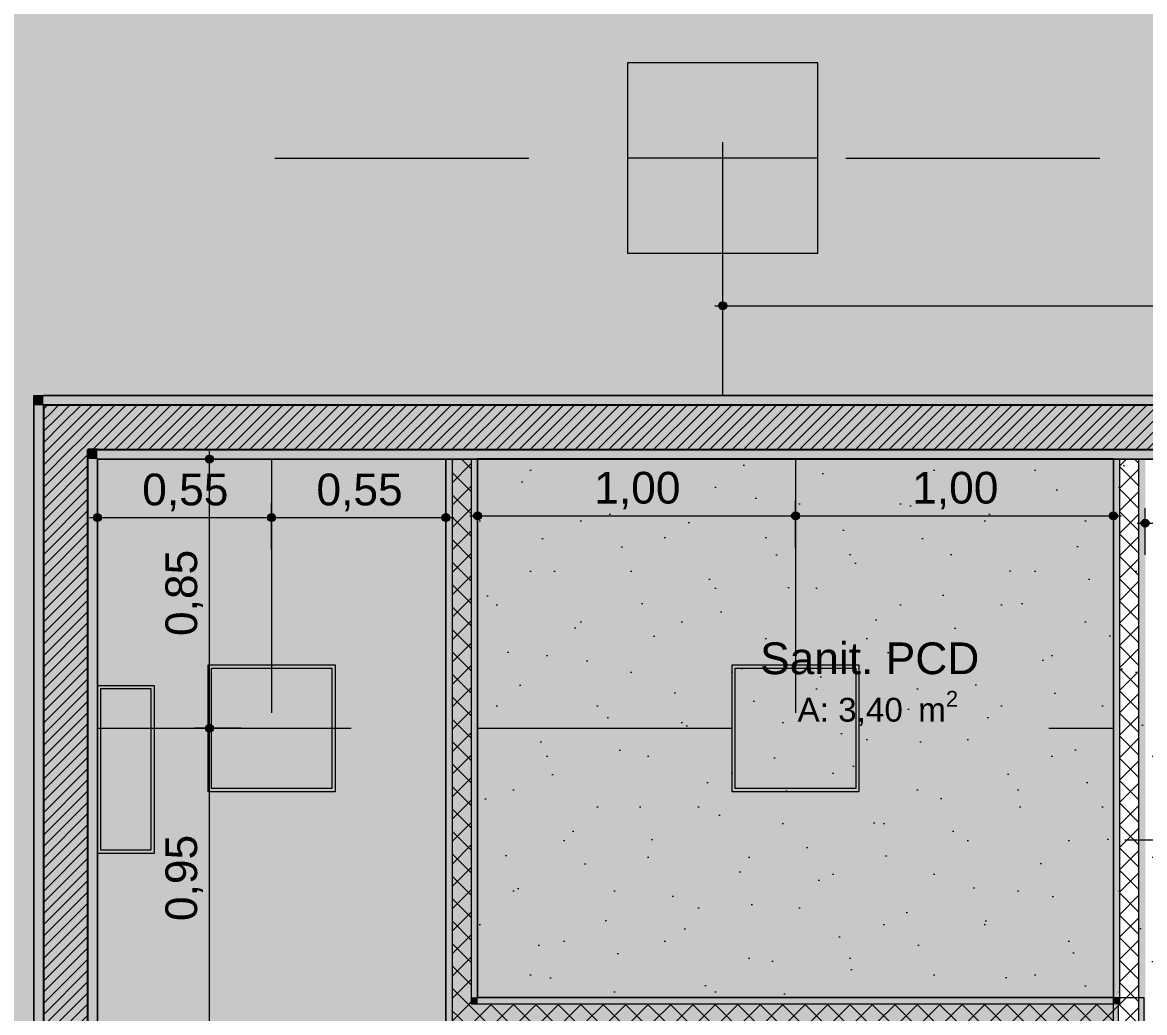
# Model space of a CAD drawing. Header units: metres. Extents: x -77 to -41.1, y -68 to -27.7.
# Drawn here: x -54.05 to -50.514, y -54.295 to -51.174 of the extents above; entities that cross this region are included whole.
import ezdxf

# ---------------------------------------------------------------- set-up
doc = ezdxf.new("R2010")
doc.units = ezdxf.units.M
doc.header["$MEASUREMENT"] = 0
doc.linetypes.add('AStair_dashed', pattern=[1.8, 0.8, -1])
for name, color, linetype in [('COTAS FORRO.EXEC', 7, 'Continuous'), ('FORRO.EXEC', 7, 'Continuous'), ('LUMINOTÉCNICA', 7, 'Continuous'), ('PAREDE CONSTRUIR', 7, 'Continuous'), ('ZONA', 7, 'Continuous')]:
    doc.layers.add(name, color=color, linetype=linetype)
for name, color, linetype, lineweight, true_color in [('COTAS FORRO.EXEC_Caneta_No__25', 7, 'Continuous', 13, 0x982312), ('LAJES.EST_Caneta_No__18', 7, 'Continuous', 0, 0xdfdfdf), ('LAJES.EST_Caneta_No__254', 7, 'Continuous', 0, 0xd1c9ad), ('LUMINOTÉCNICA_Caneta_No__174', 7, 'Continuous', 0, 0x6a8fff), ('LUMINOTÉCNICA_Caneta_No__27', 7, 'Continuous', 0, 0xbd2d17), ('LUMINOTÉCNICA_Caneta_No__46', 7, 'Continuous', 0, 0xbf8f00), ('LUMINOTÉCNICA_Caneta_No__56', 7, 'Continuous', 0, 0xffe495), ('ZONA_Caneta_No__56', 7, 'Continuous', 0, 0xffe495)]:
    doc.layers.add(name, color=color, linetype=linetype, lineweight=lineweight, true_color=true_color)
for name, color, linetype, lineweight in [('FORRO.EXEC_Caneta_No__241', 7, 'Continuous', 13), ('LAJES.EST_Caneta_No__241', 7, 'Continuous', 13), ('LAJES.EST_Caneta_No__96', 252, 'Continuous', 0), ('LUMINOTÉCNICA_Caneta_No__96', 252, 'Continuous', 0), ('PAREDE CONSTRUIR_Caneta_No__241', 7, 'Continuous', 13), ('PAREDE CONSTRUIR_Caneta_No__3', 7, 'Continuous', 25), ('PAREDE CONSTRUIR_Caneta_No__83', 84, 'Continuous', 0), ('Selos de Zona Archicad_Caneta_No__11', 7, 'Continuous', 5)]:
    doc.layers.add(name, color=color, linetype=linetype, lineweight=lineweight)
doc.styles.add('GENERATED_STYLE_1', font='arial.ttf')
doc.dimstyles.new('GENERATED_STYLE__1', dxfattribs={"dimtxt": 0.1, "dimasz": 0.0475, "dimexe": 0.18, "dimexo": 0.1, "dimgap": 0, "dimtad": 1, "dimtih": 1, "dimtoh": 1, "dimzin": 0, "dimdsep": 46, "dimtxsty": 'GENERATED_STYLE_1', "dimblk": 'ARROWHEAD_11', "dimblk1": 'ARROWHEAD_11', "dimblk2": 'ARROWHEAD_11', "dimcen": 0.09, "dimclrd": 256, "dimclre": 256, "dimclrt": 256, "dimadec": 0, "dimazin": 0, "dimtfac": 1, "dimtdec": 4, "dimtmove": 0, "dimatfit": 3, "dimfxl": 0, "dimtolj": 1, "dimtzin": 0, "dimarcsym": 0})
doc.dimstyles.new('GENERATED_STYLE__2', dxfattribs={"dimtxt": 0.1, "dimasz": 0.0475, "dimexe": 0.18, "dimexo": 0.1, "dimgap": 0, "dimtad": 1, "dimzin": 0, "dimdsep": 46, "dimtxsty": 'GENERATED_STYLE_1', "dimblk": 'ARROWHEAD_11', "dimblk1": 'ARROWHEAD_11', "dimblk2": 'ARROWHEAD_11', "dimcen": 0.09, "dimclrd": 256, "dimclre": 256, "dimclrt": 256, "dimadec": 0, "dimazin": 0, "dimtfac": 1, "dimtdec": 4, "dimtmove": 0, "dimatfit": 3, "dimfxl": 0, "dimtolj": 1, "dimtzin": 0, "dimarcsym": 0})
pattern_1 = [(45, (0, 0.5), (-0.159099, 0.159099), [0, -0.15, 0, -0.225]), (110, (0.5, 0.5), (0.21143084, 0.07695453), [0, -0.11, 0, -0.19])]
pattern_2 = [(45, (0, 0), (-0.0176776695, 0.0176776695), [])]
pattern_3 = [(45, (0, 0), (-0.03535534, 0.03535534), []), (135, (0, 0), (0.03535534, 0.03535534), [])]

# ---------------------------------------------------------------- blocks, each defined once
blk = doc.blocks.new('Sanit. PCD_9_29_3', base_point=(-51.3544, -53.2424))
at = {"layer": 'Selos de Zona Archicad_Caneta_No__11', "color": 7, "lineweight": 5, "attachment_point": 2, "style": 'GENERATED_STYLE_1'}
for s, insert, char_height in [('\\A1;{\\pqc;\\pt0,0.55;\\fArial|b0|i0|c0|p0;\\W1.000000;Sanit. PCD\\fArial|b0|i0|c0|p0;\\W1.000000;\\A1{\\H.66x;\\S^  ;}\\fArial|b0|i0|c0|p0;\\W1.000000;\\fArial|b0|i0|c0|p0;\\W1.000000;\\A1{\\H.66x;\\S^  ;}}', (-51.3544, -53.1286), 0.1), ('\\A1;{\\pqc;\\pt0,0.55;\\fArial|b0|i0|c0|p0;\\W1.000000;A: 3,40\\fArial|b0|i0|c0|p0;\\W1.000000;\\A1{\\H.66x;\\S^  ;}\\fArial|b0|i0|c0|p0;\\W1.000000; m\\fArial|b0|i0|c0|p0;\\W1.000000;\\A1{\\H.66x;\\S2^  ;}}', (-51.3544, -53.2813), 0.075)]:
    blk.add_mtext(s, dxfattribs=dict(at, insert=insert, char_height=char_height))
blk = doc.blocks.new('*D183')
at = {"layer": 'COTAS FORRO.EXEC_Caneta_No__25', "linetype": 'Continuous', "lineweight": 13, "true_color": 0x982312}
for points in [[(-53.4737, -53.3992), (-53.4727, -53.404), (-53.47, -53.4081), (-53.466, -53.4108), (-53.4612, -53.4117), (-53.4564, -53.4108), (-53.4523, -53.4081), (-53.4496, -53.404), (-53.4487, -53.3992), (-53.4496, -53.3945), (-53.4523, -53.3904), (-53.4564, -53.3877), (-53.4612, -53.3867), (-53.466, -53.3877), (-53.47, -53.3904), (-53.4727, -53.3945)], [(-53.4737, -54.3479), (-53.4727, -54.3527), (-53.47, -54.3567), (-53.466, -54.3595), (-53.4612, -54.3604), (-53.4564, -54.3595), (-53.4523, -54.3567), (-53.4496, -54.3527), (-53.4487, -54.3479), (-53.4496, -54.3431), (-53.4523, -54.3391), (-53.4564, -54.3364), (-53.4612, -54.3354), (-53.466, -54.3364), (-53.47, -54.3391), (-53.4727, -54.3431)]]:
    blk.add_hatch(color=24, dxfattribs=at).paths.add_polyline_path(points)
at = {"layer": 'COTAS FORRO.EXEC_Caneta_No__25', "color": 24, "linetype": 'Continuous', "lineweight": 13, "true_color": 0x982312}
for p, q in [((-53.4737, -53.3992), (-53.508, -53.3992)), ((-53.3612, -53.3992), (-53.4487, -53.3992)), ((-53.4612, -54.3354), (-53.4612, -53.4117)), ((-53.4737, -54.3479), (-53.508, -54.3479)), ((-53.3612, -54.3479), (-53.4487, -54.3479))]:
    blk.add_line(p, q, dxfattribs=at)
for centre in [(-53.4612, -53.3992), (-53.4612, -54.3479)]:
    blk.add_circle(centre, 0.0125, dxfattribs=at)
at = {"layer": 'COTAS FORRO.EXEC_Caneta_No__25', "color": 24, "lineweight": 13, "true_color": 0x982312, "insert": (-53.4812, -54.007), "char_height": 0.1, "attachment_point": 7, "rotation": 90, "style": 'GENERATED_STYLE_1'}
blk.add_mtext('\\A1;{\\pql;\\fArial|b0|i0|c0|p0;\\W1.000000;0,95}', dxfattribs=at)
blk = doc.blocks.new('ARROWHEAD_11')
at = {"color": 0, "linetype": 'Continuous', "lineweight": 0}
blk.add_line((0, 0), (-1, 0), dxfattribs=at)
at = {"color": 0, "linetype": 'Continuous', "lineweight": 0, "const_width": 0.25, "flags": 128}
blk.add_lwpolyline([(-0.125, 0, 1), (0.125, 0, 1)], format="xyb", close=True, dxfattribs=at)
blk = doc.blocks.new('*D184')
at = {"layer": 'COTAS FORRO.EXEC_Caneta_No__25', "linetype": 'Continuous', "lineweight": 13, "true_color": 0x982312}
for points in [[(-53.4737, -52.5506), (-53.4727, -52.5554), (-53.47, -52.5594), (-53.466, -52.5621), (-53.4612, -52.5631), (-53.4564, -52.5621), (-53.4523, -52.5594), (-53.4496, -52.5554), (-53.4487, -52.5506), (-53.4496, -52.5458), (-53.4523, -52.5417), (-53.4564, -52.539), (-53.4612, -52.5381), (-53.466, -52.539), (-53.47, -52.5417), (-53.4727, -52.5458)], [(-53.4737, -53.3992), (-53.4727, -53.404), (-53.47, -53.4081), (-53.466, -53.4108), (-53.4612, -53.4117), (-53.4564, -53.4108), (-53.4523, -53.4081), (-53.4496, -53.404), (-53.4487, -53.3992), (-53.4496, -53.3945), (-53.4523, -53.3904), (-53.4564, -53.3877), (-53.4612, -53.3867), (-53.466, -53.3877), (-53.47, -53.3904), (-53.4727, -53.3945)]]:
    blk.add_hatch(color=24, dxfattribs=at).paths.add_polyline_path(points)
at = {"layer": 'COTAS FORRO.EXEC_Caneta_No__25', "color": 24, "linetype": 'Continuous', "lineweight": 13, "true_color": 0x982312}
for p, q in [((-53.4737, -52.5506), (-53.508, -52.5506)), ((-53.4612, -52.5381), (-53.4612, -52.5256)), ((-53.3612, -52.5506), (-53.4487, -52.5506)), ((-53.4612, -53.3867), (-53.4612, -52.5631)), ((-53.4737, -53.3992), (-53.508, -53.3992)), ((-53.3612, -53.3992), (-53.4487, -53.3992))]:
    blk.add_line(p, q, dxfattribs=at)
for centre in [(-53.4612, -52.5506), (-53.4612, -53.3992)]:
    blk.add_circle(centre, 0.0125, dxfattribs=at)
at = {"layer": 'COTAS FORRO.EXEC_Caneta_No__25', "color": 24, "lineweight": 13, "true_color": 0x982312, "insert": (-53.4812, -53.1084), "char_height": 0.1, "attachment_point": 7, "rotation": 90, "style": 'GENERATED_STYLE_1'}
blk.add_mtext('\\A1;{\\pql;\\fArial|b0|i0|c0|p0;\\W1.000000;0,85}', dxfattribs=at)
blk = doc.blocks.new('*D188')
at = {"layer": 'COTAS FORRO.EXEC_Caneta_No__25', "linetype": 'Continuous', "lineweight": 13, "true_color": 0x982312}
for points in [[(-50.5242, -52.7526), (-50.5232, -52.7574), (-50.5205, -52.7614), (-50.5164, -52.7641), (-50.5117, -52.7651), (-50.5069, -52.7641), (-50.5028, -52.7614), (-50.5001, -52.7574), (-50.4992, -52.7526), (-50.5001, -52.7478), (-50.5028, -52.7437), (-50.5069, -52.741), (-50.5117, -52.7401), (-50.5164, -52.741), (-50.5205, -52.7437), (-50.5232, -52.7478)], [(-48.8576, -52.7526), (-48.8566, -52.7574), (-48.8539, -52.7614), (-48.8498, -52.7641), (-48.8451, -52.7651), (-48.8403, -52.7641), (-48.8362, -52.7614), (-48.8335, -52.7574), (-48.8326, -52.7526), (-48.8335, -52.7478), (-48.8362, -52.7437), (-48.8403, -52.741), (-48.8451, -52.7401), (-48.8498, -52.741), (-48.8539, -52.7437), (-48.8566, -52.7478)]]:
    blk.add_hatch(color=24, dxfattribs=at).paths.add_polyline_path(points)
at = {"layer": 'COTAS FORRO.EXEC_Caneta_No__25', "color": 24, "linetype": 'Continuous', "lineweight": 13, "true_color": 0x982312}
for p, q in [((-50.5117, -52.7401), (-50.5117, -52.7057)), ((-48.8451, -52.7401), (-48.8451, -52.7057)), ((-50.5367, -52.7526), (-50.5242, -52.7526)), ((-50.5117, -52.8526), (-50.5117, -52.7651)), ((-50.4992, -52.7526), (-48.8576, -52.7526)), ((-48.8451, -52.8526), (-48.8451, -52.7651))]:
    blk.add_line(p, q, dxfattribs=at)
for centre in [(-50.5117, -52.7526), (-48.8451, -52.7526)]:
    blk.add_circle(centre, 0.0125, dxfattribs=at)
at = {"layer": 'COTAS FORRO.EXEC_Caneta_No__25', "color": 24, "lineweight": 13, "true_color": 0x982312, "insert": (-49.8118, -52.7326), "char_height": 0.1, "attachment_point": 7, "style": 'GENERATED_STYLE_1'}
blk.add_mtext('\\A1;{\\pql;\\fArial|b0|i0|c0|p0;\\W1.000000;1,67}', dxfattribs=at)
blk = doc.blocks.new('*D313')
at = {"layer": 'COTAS FORRO.EXEC_Caneta_No__25', "linetype": 'Continuous', "lineweight": 13, "true_color": 0x982312}
for points in [[(-52.6282, -52.7294), (-52.6273, -52.7342), (-52.6245, -52.7383), (-52.6205, -52.741), (-52.6157, -52.7419), (-52.6109, -52.741), (-52.6069, -52.7383), (-52.6042, -52.7342), (-52.6032, -52.7294), (-52.6042, -52.7246), (-52.6069, -52.7206), (-52.6109, -52.7179), (-52.6157, -52.7169), (-52.6205, -52.7179), (-52.6245, -52.7206), (-52.6273, -52.7246)], [(-51.6262, -52.7294), (-51.6252, -52.7342), (-51.6225, -52.7383), (-51.6185, -52.741), (-51.6137, -52.7419), (-51.6089, -52.741), (-51.6048, -52.7383), (-51.6021, -52.7342), (-51.6012, -52.7294), (-51.6021, -52.7246), (-51.6048, -52.7206), (-51.6089, -52.7179), (-51.6137, -52.7169), (-51.6185, -52.7179), (-51.6225, -52.7206), (-51.6252, -52.7246)]]:
    blk.add_hatch(color=24, dxfattribs=at).paths.add_polyline_path(points)
at = {"layer": 'COTAS FORRO.EXEC_Caneta_No__25', "color": 24, "linetype": 'Continuous', "lineweight": 13, "true_color": 0x982312}
for p, q in [((-52.6157, -52.7169), (-52.6157, -52.6825)), ((-51.6137, -52.7169), (-51.6137, -52.6825)), ((-52.6407, -52.7294), (-52.6282, -52.7294)), ((-52.6032, -52.7294), (-51.6262, -52.7294)), ((-52.6157, -52.8294), (-52.6157, -52.7419)), ((-51.6137, -52.8294), (-51.6137, -52.7419))]:
    blk.add_line(p, q, dxfattribs=at)
for centre in [(-52.6157, -52.7294), (-51.6137, -52.7294)]:
    blk.add_circle(centre, 0.0125, dxfattribs=at)
at = {"layer": 'COTAS FORRO.EXEC_Caneta_No__25', "color": 24, "lineweight": 13, "true_color": 0x982312, "insert": (-52.2482, -52.7094), "char_height": 0.1, "attachment_point": 7, "style": 'GENERATED_STYLE_1'}
blk.add_mtext('\\A1;{\\pql;\\fArial|b0|i0|c0|p0;\\W1.000000;1,00}', dxfattribs=at)
blk = doc.blocks.new('*D314')
at = {"layer": 'COTAS FORRO.EXEC_Caneta_No__25', "linetype": 'Continuous', "lineweight": 13, "true_color": 0x982312}
for points in [[(-51.6262, -52.7294), (-51.6252, -52.7342), (-51.6225, -52.7383), (-51.6185, -52.741), (-51.6137, -52.7419), (-51.6089, -52.741), (-51.6048, -52.7383), (-51.6021, -52.7342), (-51.6012, -52.7294), (-51.6021, -52.7246), (-51.6048, -52.7206), (-51.6089, -52.7179), (-51.6137, -52.7169), (-51.6185, -52.7179), (-51.6225, -52.7206), (-51.6252, -52.7246)], [(-50.6242, -52.7294), (-50.6232, -52.7342), (-50.6205, -52.7383), (-50.6164, -52.741), (-50.6117, -52.7419), (-50.6069, -52.741), (-50.6028, -52.7383), (-50.6001, -52.7342), (-50.5992, -52.7294), (-50.6001, -52.7246), (-50.6028, -52.7206), (-50.6069, -52.7179), (-50.6117, -52.7169), (-50.6164, -52.7179), (-50.6205, -52.7206), (-50.6232, -52.7246)]]:
    blk.add_hatch(color=24, dxfattribs=at).paths.add_polyline_path(points)
at = {"layer": 'COTAS FORRO.EXEC_Caneta_No__25', "color": 24, "linetype": 'Continuous', "lineweight": 13, "true_color": 0x982312}
for p, q in [((-51.6137, -52.7169), (-51.6137, -52.6825)), ((-50.6117, -52.7169), (-50.6117, -52.6825)), ((-51.6012, -52.7294), (-50.6242, -52.7294)), ((-50.5992, -52.7294), (-50.5867, -52.7294)), ((-51.6137, -52.8294), (-51.6137, -52.7419)), ((-50.6117, -52.8294), (-50.6117, -52.7419))]:
    blk.add_line(p, q, dxfattribs=at)
for centre in [(-51.6137, -52.7294), (-50.6117, -52.7294)]:
    blk.add_circle(centre, 0.0125, dxfattribs=at)
at = {"layer": 'COTAS FORRO.EXEC_Caneta_No__25', "color": 24, "lineweight": 13, "true_color": 0x982312, "insert": (-51.2461, -52.7094), "char_height": 0.1, "attachment_point": 7, "style": 'GENERATED_STYLE_1'}
blk.add_mtext('\\A1;{\\pql;\\fArial|b0|i0|c0|p0;\\W1.000000;1,00}', dxfattribs=at)
blk = doc.blocks.new('*D315')
at = {"layer": 'COTAS FORRO.EXEC_Caneta_No__25', "linetype": 'Continuous', "lineweight": 13, "true_color": 0x982312}
for points in [[(-53.8265, -52.735), (-53.8256, -52.7398), (-53.8229, -52.7438), (-53.8188, -52.7465), (-53.814, -52.7475), (-53.8093, -52.7465), (-53.8052, -52.7438), (-53.8025, -52.7398), (-53.8015, -52.735), (-53.8025, -52.7302), (-53.8052, -52.7261), (-53.8093, -52.7234), (-53.814, -52.7225), (-53.8188, -52.7234), (-53.8229, -52.7261), (-53.8256, -52.7302)], [(-53.2774, -52.735), (-53.2764, -52.7398), (-53.2737, -52.7438), (-53.2697, -52.7465), (-53.2649, -52.7475), (-53.2601, -52.7465), (-53.256, -52.7438), (-53.2533, -52.7398), (-53.2524, -52.735), (-53.2533, -52.7302), (-53.256, -52.7261), (-53.2601, -52.7234), (-53.2649, -52.7225), (-53.2697, -52.7234), (-53.2737, -52.7261), (-53.2764, -52.7302)]]:
    blk.add_hatch(color=24, dxfattribs=at).paths.add_polyline_path(points)
at = {"layer": 'COTAS FORRO.EXEC_Caneta_No__25', "color": 24, "linetype": 'Continuous', "lineweight": 13, "true_color": 0x982312}
for p, q in [((-53.814, -52.7225), (-53.814, -52.635)), ((-53.2649, -52.7225), (-53.2649, -52.6881)), ((-53.839, -52.735), (-53.8265, -52.735)), ((-53.814, -52.7818), (-53.814, -52.7475)), ((-53.8015, -52.735), (-53.2774, -52.735)), ((-53.2649, -52.835), (-53.2649, -52.7475))]:
    blk.add_line(p, q, dxfattribs=at)
for centre in [(-53.814, -52.735), (-53.2649, -52.735)]:
    blk.add_circle(centre, 0.0125, dxfattribs=at)
at = {"layer": 'COTAS FORRO.EXEC_Caneta_No__25', "color": 24, "lineweight": 13, "true_color": 0x982312, "insert": (-53.6729, -52.715), "char_height": 0.1, "attachment_point": 7, "style": 'GENERATED_STYLE_1'}
blk.add_mtext('\\A1;{\\pql;\\fArial|b0|i0|c0|p0;\\W1.000000;0,55}', dxfattribs=at)
blk = doc.blocks.new('*D316')
at = {"layer": 'COTAS FORRO.EXEC_Caneta_No__25', "linetype": 'Continuous', "lineweight": 13, "true_color": 0x982312}
for points in [[(-53.2774, -52.735), (-53.2764, -52.7398), (-53.2737, -52.7438), (-53.2697, -52.7465), (-53.2649, -52.7475), (-53.2601, -52.7465), (-53.256, -52.7438), (-53.2533, -52.7398), (-53.2524, -52.735), (-53.2533, -52.7302), (-53.256, -52.7261), (-53.2601, -52.7234), (-53.2649, -52.7225), (-53.2697, -52.7234), (-53.2737, -52.7261), (-53.2764, -52.7302)], [(-52.7282, -52.735), (-52.7273, -52.7398), (-52.7245, -52.7438), (-52.7205, -52.7465), (-52.7157, -52.7475), (-52.7109, -52.7465), (-52.7069, -52.7438), (-52.7042, -52.7398), (-52.7032, -52.735), (-52.7042, -52.7302), (-52.7069, -52.7261), (-52.7109, -52.7234), (-52.7157, -52.7225), (-52.7205, -52.7234), (-52.7245, -52.7261), (-52.7273, -52.7302)]]:
    blk.add_hatch(color=24, dxfattribs=at).paths.add_polyline_path(points)
at = {"layer": 'COTAS FORRO.EXEC_Caneta_No__25', "color": 24, "linetype": 'Continuous', "lineweight": 13, "true_color": 0x982312}
for p, q in [((-52.7157, -52.7225), (-52.7157, -52.635)), ((-53.2649, -52.7225), (-53.2649, -52.6881)), ((-53.2649, -52.835), (-53.2649, -52.7475)), ((-53.2524, -52.735), (-52.7282, -52.735)), ((-52.7157, -52.7818), (-52.7157, -52.7475)), ((-52.7032, -52.735), (-52.6907, -52.735))]:
    blk.add_line(p, q, dxfattribs=at)
for centre in [(-53.2649, -52.735), (-52.7157, -52.735)]:
    blk.add_circle(centre, 0.0125, dxfattribs=at)
at = {"layer": 'COTAS FORRO.EXEC_Caneta_No__25', "color": 24, "lineweight": 13, "true_color": 0x982312, "insert": (-53.1238, -52.715), "char_height": 0.1, "attachment_point": 7, "style": 'GENERATED_STYLE_1'}
blk.add_mtext('\\A1;{\\pql;\\fArial|b0|i0|c0|p0;\\W1.000000;0,55}', dxfattribs=at)
blk = doc.blocks.new('*D368')
at = {"layer": 'COTAS FORRO.EXEC_Caneta_No__25', "linetype": 'Continuous', "lineweight": 13, "true_color": 0x982312}
for points in [[(-51.8556, -52.0672), (-51.8546, -52.072), (-51.8519, -52.0761), (-51.8478, -52.0788), (-51.8431, -52.0797), (-51.8383, -52.0788), (-51.8342, -52.0761), (-51.8315, -52.072), (-51.8306, -52.0672), (-51.8315, -52.0624), (-51.8342, -52.0584), (-51.8383, -52.0557), (-51.8431, -52.0547), (-51.8478, -52.0557), (-51.8519, -52.0584), (-51.8546, -52.0624)], [(-47.4729, -52.0672), (-47.472, -52.072), (-47.4693, -52.0761), (-47.4652, -52.0788), (-47.4604, -52.0797), (-47.4557, -52.0788), (-47.4516, -52.0761), (-47.4489, -52.072), (-47.4479, -52.0672), (-47.4489, -52.0624), (-47.4516, -52.0584), (-47.4557, -52.0557), (-47.4604, -52.0547), (-47.4652, -52.0557), (-47.4693, -52.0584), (-47.472, -52.0624)]]:
    blk.add_hatch(color=24, dxfattribs=at).paths.add_polyline_path(points)
at = {"layer": 'COTAS FORRO.EXEC_Caneta_No__25', "color": 24, "linetype": 'Continuous', "lineweight": 13, "true_color": 0x982312}
for p, q in [((-51.8431, -52.0547), (-51.8431, -51.9672)), ((-47.4604, -52.0547), (-47.4604, -51.9672)), ((-51.8681, -52.0672), (-51.8556, -52.0672)), ((-51.8431, -52.1141), (-51.8431, -52.0797)), ((-51.8306, -52.0672), (-47.4729, -52.0672)), ((-47.4604, -52.1141), (-47.4604, -52.0797))]:
    blk.add_line(p, q, dxfattribs=at)
for centre in [(-51.8431, -52.0672), (-47.4604, -52.0672)]:
    blk.add_circle(centre, 0.0125, dxfattribs=at)
at = {"layer": 'COTAS FORRO.EXEC_Caneta_No__25', "color": 24, "lineweight": 13, "true_color": 0x982312, "insert": (-49.7852, -52.0472), "char_height": 0.1, "attachment_point": 7, "style": 'GENERATED_STYLE_1'}
blk.add_mtext('\\A1;{\\pql;\\fArial|b0|i0|c0|p0;\\W1.000000;4,38}', dxfattribs=at)
blk = doc.blocks.new('Fluorescent Lamp 26')
at = {"layer": 'LUMINOTÉCNICA_Caneta_No__27', "linetype": 'Continuous', "lineweight": 0, "true_color": 0xedc9c4}
blk.add_hatch(color=254, dxfattribs=at).paths.add_polyline_path([(0, 0), (0.4, 0), (0.4, 0.4), (0, 0.4)])
at = {"layer": 'LUMINOTÉCNICA_Caneta_No__27', "color": 22, "linetype": 'Continuous', "lineweight": 0, "true_color": 0xbd2d17}
for p, q in [((0.4, 0.4), (0, 0.4)), ((0, 0.4), (0, 0)), ((0.39, 0.39), (0.01, 0.39)), ((0.01, 0.39), (0.01, 0.01)), ((0.39, 0.01), (0.39, 0.39)), ((0.4, 0), (0.4, 0.4)), ((0, 0), (0.4, 0)), ((0.01, 0.01), (0.39, 0.01))]:
    blk.add_line(p, q, dxfattribs=at)
blk = doc.blocks.new('Fluorescent Lamp 26_2')
at = {"layer": 'LUMINOTÉCNICA_Caneta_No__174', "linetype": 'Continuous', "lineweight": 0, "true_color": 0xd9e2fe}
blk.add_hatch(color=254, dxfattribs=at).paths.add_polyline_path([(0, 0), (0.6, 0), (0.6, 0.6), (0, 0.6)])
at = {"layer": 'LUMINOTÉCNICA_Caneta_No__174', "color": 161, "linetype": 'Continuous', "lineweight": 0, "true_color": 0x6a8fff}
for p, q in [((0.6, 0.6), (0, 0.6)), ((0, 0.6), (0, 0)), ((0.6, 0), (0.6, 0.6)), ((0, 0.3), (0.6, 0.3)), ((0, 0), (0.6, 0))]:
    blk.add_line(p, q, dxfattribs=at)
blk = doc.blocks.new('Fluorescent Lamp 26_6')
at = {"layer": 'LUMINOTÉCNICA_Caneta_No__56', "linetype": 'Continuous', "lineweight": 0, "true_color": 0xfef7e3}
blk.add_hatch(color=7, dxfattribs=at).paths.add_polyline_path([(0, 0), (0.5275, 0), (0.5275, 0.1799), (0, 0.1799)])
at = {"layer": 'LUMINOTÉCNICA_Caneta_No__46', "color": 42, "linetype": 'Continuous', "lineweight": 0, "true_color": 0xbf8f00}
for p, q in [((0.5275, 0.1799), (0, 0.1799)), ((0, 0.1799), (0, 0)), ((0.5275, 0), (0.5275, 0.1799)), ((0.5175, 0.1699), (0.01, 0.1699)), ((0.01, 0.1699), (0.01, 0.01)), ((0.5175, 0.01), (0.5175, 0.1699)), ((0, 0), (0.5275, 0)), ((0.01, 0.01), (0.5175, 0.01))]:
    blk.add_line(p, q, dxfattribs=at)

msp = doc.modelspace()

# ---------------------------------------------------------------- hatches: boundary and pattern name
at = {"layer": 'FORRO.EXEC', "linetype": 'Continuous', "lineweight": 0, "true_color": 0xfbfbfb}
for points in [[(-64.914, -38.2037), (-56.514, -38.2037), (-56.514, -42.3002), (-64.914, -42.3002), (-64.914, -47.1002), (-56.514, -47.1002), (-56.514, -52.5506), (-62.614, -52.5506), (-62.614, -54.0506), (-56.514, -54.0506), (-56.514, -56.6006), (-54.014, -56.6006), (-54.014, -54.5506), (-54.014, -53.0506), (-54.014, -52.3506), (-45.8136, -52.3506), (-45.8136, -50.8516), (-54.014, -50.8516), (-54.014, -36.7038), (-56.514, -36.7038), (-64.914, -36.7038)], [(-53.814, -56.6006), (-50.6117, -56.6006), (-50.6117, -52.5506), (-53.814, -52.5506)]]:
    msp.add_hatch(color=7, dxfattribs=at).paths.add_polyline_path(points)
at = {"layer": 'LAJES.EST_Caneta_No__18', "linetype": 'Continuous', "lineweight": 0, "true_color": 0xdfdfdf}
h = msp.add_hatch(dxfattribs=at)
h.set_pattern_fill('Piso_Externo__0003', color=254, style=0, pattern_type=2)
h.set_pattern_definition([(45, (0, 0.6), (-0.1909188, 0.1909188), [0, -0.18, 0, -0.27]), (110, (0.6, 0.6), (0.253717, 0.09234544), [0, -0.132, 0, -0.228])])
h.paths.add_polyline_path([(-76.514, -65.1016), (-73.814, -65.1016, -0.414214), (-75.814, -67.1016), (-66.814, -67.1016, -0.414214), (-68.814, -65.1016), (-68.814, -62.301), (-68.814, -45.4002, -0.414214), (-66.514, -43.1002), (-65.914, -43.1002), (-65.914, -42.3002), (-66.514, -42.3002), (-66.514, -38.2041), (-65.114, -38.2041), (-65.114, -36.7038), (-66.514, -36.7038), (-66.514, -32.5997), (-65.114, -32.5997), (-56.714, -32.5997), (-53.814, -32.5997), (-44.014, -32.5997), (-44.014, -42.3002), (-53.814, -42.3002), (-53.814, -47.1002), (-44.014, -47.1002), (-44.014, -50.8516), (-45.6136, -50.8516), (-45.6136, -52.3506), (-44.014, -52.3506), (-44.014, -60.3006), (-48.9163, -60.3006), (-48.9163, -61.1006), (-44.3609, -61.1006), (-44.3609, -67.1016), (-44.014, -67.1016), (-41.514, -67.1016), (-41.514, -28.1016), (-41.714, -28.1016), (-41.714, -60.3006), (-43.014, -60.3006), (-43.014, -30.0016), (-66.514, -30.0016), (-66.514, -28.1016), (-76.514, -28.1016)])
h.paths.add_polyline_path([(-73.814, -45.1016), (-76.314, -45.1016), (-76.314, -43.0892), (-75.7984, -43.0908, -0.414214), (-73.8139, -45.0876)], flags=0)
h.paths.add_polyline_path([(-73.814, -45.5846, -0.009328), (-73.814, -45.6604)], flags=0)
h.paths.add_polyline_path([(-52.814, -46.3002), (-52.814, -43.1002), (-44.014, -43.1002), (-44.014, -46.3002)], flags=0)
h.paths.add_polyline_path([(-67.714, -34.1), (-76.314, -34.1), (-76.314, -32.5997), (-67.714, -32.5997)], flags=0)
at = {"layer": 'LAJES.EST_Caneta_No__254', "linetype": 'Continuous', "lineweight": 0, "true_color": 0xd1c9ad}
h = msp.add_hatch(dxfattribs=at)
h.set_pattern_fill('Haie_OD_0003', color=9, style=0, pattern_type=2)
h.set_pattern_definition(pattern_1)
h.paths.add_polyline_path([(-65.114, -47.1002), (-66.514, -47.1002), (-66.514, -60.3006), (-56.514, -60.3006), (-44.014, -60.3006), (-44.014, -56.6006), (-50.5957, -56.6006), (-50.5957, -54.2479), (-52.6157, -54.2479), (-52.6157, -52.5506), (-50.5957, -52.5506), (-45.6136, -52.5506), (-45.6136, -50.8516), (-44.014, -50.8516), (-44.014, -47.1002), (-53.814, -47.1002), (-53.814, -42.3002), (-44.014, -42.3002), (-44.014, -37.1002), (-51.174, -37.1002), (-51.174, -32.5997), (-53.814, -32.5997), (-56.714, -32.5997), (-58.7637, -32.5997), (-58.7637, -34.9038), (-63.464, -34.9038), (-63.464, -36.5038), (-65.114, -36.5038), (-65.114, -38.4037), (-63.464, -38.4037), (-63.464, -42.1002), (-65.114, -42.1002), (-65.114, -42.3002)])
h.paths.add_polyline_path([(-60.5596, -42.1002), (-60.5596, -38.4037), (-58.8637, -38.4037), (-58.8637, -42.1002)], flags=0)
h.paths.add_polyline_path([(-59.064, -48.7001), (-59.064, -47.3002), (-56.714, -47.3002), (-56.714, -48.7001)], flags=0)
at = {"layer": 'LAJES.EST_Caneta_No__96', "linetype": 'Continuous', "lineweight": 0}
h = msp.add_hatch(dxfattribs=at)
h.set_pattern_fill('Haie_OD_0003', color=252, style=0, pattern_type=2)
h.set_pattern_definition(pattern_1)
h.paths.add_polyline_path([(-52.6157, -54.2479), (-50.5157, -54.2479), (-50.5157, -56.6006), (-44.014, -56.6006), (-44.014, -52.3506), (-45.6136, -52.3506), (-45.6136, -52.5506), (-45.8324, -52.5506), (-50.5157, -52.5506), (-52.6157, -52.5506)])
at = {"layer": 'PAREDE CONSTRUIR', "linetype": 'Continuous', "lineweight": 0, "true_color": 0xffffff}
for points in [[(-53.984, -52.3506), (-54.014, -52.3506), (-53.984, -52.3806)], [(-53.984, -52.3806), (-54.014, -52.3506), (-54.014, -52.3806)], [(-53.984, -52.3806), (-50.5957, -52.3806), (-50.5957, -52.3506), (-53.984, -52.3506)], [(-47.3724, -52.3506), (-50.5957, -52.3506), (-50.5957, -52.3806), (-47.3724, -52.3806)], [(-54.014, -52.3806), (-54.014, -56.6006), (-53.984, -56.6006), (-53.984, -52.3806)], [(-53.814, -52.5206), (-53.844, -52.5206), (-53.814, -52.5506)], [(-53.814, -52.5506), (-53.844, -52.5206), (-53.844, -52.5506)], [(-53.844, -52.5506), (-53.844, -56.6006), (-53.814, -56.6006), (-53.814, -52.5506)], [(-53.814, -52.5506), (-50.5957, -52.5506), (-50.5957, -52.5206), (-53.814, -52.5206)], [(-52.6957, -54.3279), (-52.6957, -52.5506), (-52.7157, -52.5506), (-52.7157, -54.3279)], [(-52.6157, -54.2479), (-52.6157, -52.5506), (-52.6357, -52.5506), (-52.6357, -54.2479)], [(-50.5917, -54.2479), (-50.5917, -52.5506), (-50.6117, -52.5506), (-50.6117, -54.2479)], [(-50.5957, -52.5506), (-47.3724, -52.5506), (-47.3724, -52.5206), (-50.5957, -52.5206)], [(-50.5117, -56.6006), (-50.5117, -52.5506), (-50.5317, -52.5506), (-50.5317, -56.6006)], [(-52.6357, -54.2479), (-52.6357, -54.2679), (-52.6157, -54.2479)], [(-52.6157, -54.2479), (-52.6357, -54.2679), (-52.6157, -54.2679)], [(-52.6157, -54.2679), (-50.6117, -54.2679), (-50.6117, -54.2479), (-52.6157, -54.2479)], [(-50.6117, -54.2479), (-50.6117, -54.2679), (-50.5917, -54.2679), (-50.5917, -54.2479)]]:
    msp.add_hatch(color=7, dxfattribs=at).paths.add_polyline_path(points)
at = {"layer": 'PAREDE CONSTRUIR', "linetype": 'Continuous', "lineweight": 0, "true_color": 0x000000}
h = msp.add_hatch(dxfattribs=at)
h.set_pattern_fill('common_brick_0003', color=18, style=0, pattern_type=2)
h.set_pattern_definition(pattern_2)
h.paths.add_polyline_path([(-53.844, -52.3806), (-53.984, -52.3806), (-53.844, -52.5206)])
h = msp.add_hatch(dxfattribs=at)
h.set_pattern_fill('common_brick_0003', color=18, style=0, pattern_type=2)
h.set_pattern_definition(pattern_2)
h.paths.add_polyline_path([(-53.844, -52.5206), (-53.984, -52.3806), (-53.984, -52.5206)])
h = msp.add_hatch(dxfattribs=at)
h.set_pattern_fill('common_brick_0003', color=18, style=0, pattern_type=2)
h.set_pattern_definition(pattern_2)
h.paths.add_polyline_path([(-53.844, -52.5206), (-50.5957, -52.5206), (-50.5957, -52.3806), (-53.844, -52.3806)])
h = msp.add_hatch(dxfattribs=at)
h.set_pattern_fill('common_brick_0003', color=18, style=0, pattern_type=2)
h.set_pattern_definition(pattern_2)
h.paths.add_polyline_path([(-47.3724, -52.3806), (-50.5957, -52.3806), (-50.5957, -52.5206), (-47.3724, -52.5206)])
h = msp.add_hatch(dxfattribs=at)
h.set_pattern_fill('common_brick_0003', color=18, style=0, pattern_type=2)
h.set_pattern_definition(pattern_2)
h.paths.add_polyline_path([(-53.984, -52.5206), (-53.984, -56.6006), (-53.844, -56.6006), (-53.844, -52.5206)])
at = {"layer": 'PAREDE CONSTRUIR_Caneta_No__83', "linetype": 'Continuous', "lineweight": 0}
h = msp.add_hatch(dxfattribs=at)
h.set_pattern_fill('Placomur_0003', color=84, style=0, pattern_type=2)
h.set_pattern_definition(pattern_3)
h.paths.add_polyline_path([(-52.6357, -54.2679), (-52.6357, -52.5506), (-52.6957, -52.5506), (-52.6957, -54.2679)])
h = msp.add_hatch(dxfattribs=at)
h.set_pattern_fill('Placomur_0003', color=84, style=0, pattern_type=2)
h.set_pattern_definition(pattern_3)
h.paths.add_polyline_path([(-50.5317, -54.2679), (-50.5317, -52.5506), (-50.5917, -52.5506), (-50.5917, -54.2679)])
h = msp.add_hatch(dxfattribs=at)
h.set_pattern_fill('Placomur_0003', color=84, style=0, pattern_type=2)
h.set_pattern_definition(pattern_3)
h.paths.add_polyline_path([(-52.6957, -54.2679), (-52.6957, -54.3279), (-52.6357, -54.2679)])
h = msp.add_hatch(dxfattribs=at)
h.set_pattern_fill('Placomur_0003', color=84, style=0, pattern_type=2)
h.set_pattern_definition(pattern_3)
h.paths.add_polyline_path([(-52.6357, -54.2679), (-52.6957, -54.3279), (-52.6357, -54.3279)])
h = msp.add_hatch(dxfattribs=at)
h.set_pattern_fill('Placomur_0003', color=84, style=0, pattern_type=2)
h.set_pattern_definition(pattern_3)
h.paths.add_polyline_path([(-52.144, -54.2679), (-52.6357, -54.2679), (-52.6357, -54.3279), (-52.144, -54.3279)])
h = msp.add_hatch(dxfattribs=at)
h.set_pattern_fill('Placomur_0003', color=84, style=0, pattern_type=2)
h.set_pattern_definition(pattern_3)
h.paths.add_polyline_path([(-52.084, -54.2679), (-52.144, -54.2679), (-52.144, -54.3279), (-52.084, -54.3279)])
h = msp.add_hatch(dxfattribs=at)
h.set_pattern_fill('Placomur_0003', color=84, style=0, pattern_type=2)
h.set_pattern_definition(pattern_3)
h.paths.add_polyline_path([(-52.084, -54.3279), (-50.6117, -54.3279), (-50.6117, -54.2679), (-52.084, -54.2679)])
h = msp.add_hatch(dxfattribs=at)
h.set_pattern_fill('Placomur_0003', color=84, style=0, pattern_type=2)
h.set_pattern_definition(pattern_3)
h.paths.add_polyline_path([(-50.6117, -54.2679), (-50.6117, -54.3279), (-50.5917, -54.3279), (-50.5917, -54.2679)])
h = msp.add_hatch(dxfattribs=at)
h.set_pattern_fill('Placomur_0003', color=84, style=0, pattern_type=2)
h.set_pattern_definition(pattern_3)
h.paths.add_polyline_path([(-50.5917, -54.2679), (-50.5917, -54.3279), (-50.5317, -54.3279), (-50.5317, -54.2679)])

# ---------------------------------------------------------------- linework, layer by layer
at = {"layer": 'FORRO.EXEC_Caneta_No__241', "color": 7, "linetype": 'Continuous', "lineweight": 13, "flags": 128}
for points in [[(-64.914, -38.2037), (-56.514, -38.2037), (-56.514, -42.3002), (-64.914, -42.3002), (-64.914, -47.1002), (-56.514, -47.1002), (-56.514, -52.5506), (-62.614, -52.5506), (-62.614, -54.0506), (-56.514, -54.0506), (-56.514, -56.6006), (-54.014, -56.6006), (-54.014, -54.5506), (-54.014, -53.0506), (-54.014, -52.3506), (-45.8136, -52.3506), (-45.8136, -50.8516), (-54.014, -50.8516), (-54.014, -36.7038), (-56.514, -36.7038), (-64.914, -36.7038)], [(-53.814, -56.6006), (-50.6117, -56.6006), (-50.6117, -52.5506), (-53.814, -52.5506)]]:
    msp.add_lwpolyline(points, close=True, dxfattribs=at)
at = {"layer": 'LAJES.EST_Caneta_No__241', "color": 7, "linetype": 'Continuous', "lineweight": 13, "flags": 128}
for points in [[(-50.5957, -52.5506), (-52.6157, -52.5506)], [(-52.6157, -52.5506), (-52.6157, -54.2479)], [(-50.5157, -52.5506), (-50.5957, -52.5506)], [(-45.8324, -52.5506), (-50.5157, -52.5506)], [(-52.6157, -54.2479), (-50.5957, -54.2479)], [(-50.5957, -56.6006), (-50.5957, -54.2479)], [(-50.5957, -56.6006), (-50.5957, -54.2479)], [(-50.5957, -56.6006), (-50.5957, -54.2479)], [(-50.5957, -54.2479), (-50.5157, -54.2479)], [(-50.5157, -54.2479), (-50.5157, -56.6006)]]:
    msp.add_lwpolyline(points, dxfattribs=at)
at = {"layer": 'LUMINOTÉCNICA_Caneta_No__96', "color": 252, "linetype": 'AStair_dashed', "lineweight": 0}
for p, q in [((-51.8431, -52.3516), (-51.8431, -50.8516)), ((-53.2548, -51.6016), (-45.8388, -51.6016)), ((-53.2649, -52.5506), (-53.2649, -53.3992)), ((-51.6137, -52.5506), (-51.6137, -54.2479)), ((-53.814, -53.3992), (-52.7157, -53.3992)), ((-52.6157, -53.3992), (-50.6117, -53.3992)), ((-50.5757, -53.7506), (-44.214, -53.7506))]:
    msp.add_line(p, q, dxfattribs=at)
at = {"layer": 'PAREDE CONSTRUIR_Caneta_No__241', "color": 7, "linetype": 'Continuous', "lineweight": 13}
for p, q in [((-52.6957, -52.5506), (-52.6957, -54.2679)), ((-52.6357, -52.5506), (-52.6357, -54.2479)), ((-50.5917, -54.2479), (-50.5917, -52.5506)), ((-50.5317, -54.2679), (-50.5317, -52.5506)), ((-52.6357, -54.2479), (-52.6357, -54.2679)), ((-52.6357, -54.2479), (-52.6357, -54.2679)), ((-50.5917, -54.2679), (-50.5917, -54.2479)), ((-52.6957, -54.2679), (-52.6957, -54.3279)), ((-52.6957, -54.2679), (-52.6957, -54.3279)), ((-52.6357, -54.2679), (-52.6157, -54.2679)), ((-52.6157, -54.2679), (-50.6117, -54.2679)), ((-50.5917, -54.2679), (-50.6117, -54.2679)), ((-50.5917, -54.2679), (-50.6117, -54.2679)), ((-50.5317, -54.3279), (-50.5317, -54.2679))]:
    msp.add_line(p, q, dxfattribs=at)
at = {"layer": 'PAREDE CONSTRUIR_Caneta_No__241', "color": 7, "linetype": 'Continuous', "lineweight": 13, "flags": 128}
for points in [[(-54.014, -52.3506), (-53.984, -52.3506)], [(-54.014, -52.3506), (-54.014, -56.6006)], [(-50.5957, -52.3506), (-53.984, -52.3506)], [(-47.3724, -52.3506), (-50.5957, -52.3506)], [(-53.814, -56.6006), (-53.814, -52.5506)], [(-53.814, -52.5506), (-50.5957, -52.5506)], [(-52.7157, -52.5506), (-52.6957, -52.5506)], [(-52.7157, -52.5506), (-52.7157, -54.3279)], [(-52.6957, -52.5506), (-52.6357, -52.5506)], [(-52.6357, -52.5506), (-52.6157, -52.5506)], [(-52.6157, -54.2479), (-52.6157, -52.5506)], [(-50.5917, -52.5506), (-50.6117, -52.5506)], [(-50.6117, -52.5506), (-50.6117, -54.2479)], [(-50.5957, -52.5506), (-47.3724, -52.5506)], [(-50.5317, -52.5506), (-50.5917, -52.5506)], [(-50.5117, -52.5506), (-50.5317, -52.5506)], [(-50.6117, -54.2479), (-52.6157, -54.2479)]]:
    msp.add_lwpolyline(points, dxfattribs=at)
at = {"layer": 'PAREDE CONSTRUIR_Caneta_No__3', "color": 7, "linetype": 'Continuous', "lineweight": 25}
for p, q in [((-53.844, -52.3806), (-53.984, -52.3806)), ((-53.984, -52.3806), (-53.984, -52.5206)), ((-53.844, -52.3806), (-53.984, -52.3806)), ((-50.5957, -52.3806), (-53.844, -52.3806)), ((-47.3724, -52.3806), (-50.5957, -52.3806)), ((-53.984, -52.5206), (-53.984, -56.6006)), ((-53.814, -52.5206), (-53.844, -52.5206)), ((-53.844, -56.6006), (-53.844, -52.5206)), ((-53.814, -52.5206), (-53.844, -52.5206)), ((-53.814, -52.5206), (-50.5957, -52.5206)), ((-50.5957, -52.5206), (-47.3724, -52.5206))]:
    msp.add_line(p, q, dxfattribs=at)
at = {"layer": 'ZONA_Caneta_No__56', "color": 41, "linetype": 'Continuous', "lineweight": 0, "true_color": 0xffe495, "flags": 128}
for points in [[(-64.914, -36.7038), (-64.914, -38.2037), (-56.514, -38.2037), (-56.514, -52.5506), (-62.614, -52.5506), (-62.614, -54.0506), (-56.514, -54.0506), (-56.514, -56.6006), (-54.014, -56.6006), (-54.014, -52.3506), (-45.8136, -52.3506), (-45.8136, -50.8516), (-54.014, -50.8516), (-54.014, -36.7038), (-56.514, -36.7038)], [(-53.814, -56.6006), (-52.164, -56.6006), (-52.164, -54.3479), (-52.7157, -54.3479), (-52.7157, -52.5506), (-53.814, -52.5506)], [(-52.6157, -54.2479), (-50.6117, -54.2479), (-50.6117, -52.5496), (-52.6157, -52.5496)]]:
    msp.add_lwpolyline(points, close=True, dxfattribs=at)

# ---------------------------------------------------------------- block references
at = {"layer": 'LUMINOTÉCNICA', "color": 61, "linetype": 'Continuous', "lineweight": 0, "true_color": 0xeaffaa}
for name, p, rotation in [('Fluorescent Lamp 26_2', (-51.5431, -51.3016), 180), ('Fluorescent Lamp 26_6', (-53.6342, -53.7925), 90)]:
    msp.add_blockref(name, p, dxfattribs=dict(at, rotation=rotation))
at = {"layer": 'LUMINOTÉCNICA', "color": 61, "linetype": 'Continuous', "lineweight": 0, "true_color": 0xeaffaa, "xscale": -1}
for p in [(-53.0649, -53.5992), (-51.4137, -53.5992)]:
    msp.add_blockref('Fluorescent Lamp 26', p, dxfattribs=at)
at = {"layer": 'ZONA', "color": 7, "linetype": 'Continuous', "lineweight": 0}
msp.add_blockref('Sanit. PCD_9_29_3', (-51.3544, -53.2424), dxfattribs=at)

# ---------------------------------------------------------------- dimensions: what is measured, and where the dimension line sits
at = {"layer": 'COTAS FORRO.EXEC', "color": 24, "linetype": 'Continuous', "lineweight": 13, "true_color": 0x982312}
for base, p1, p2, picture, middle in [((-47.4604, -52.0672), (-51.8431, -51.6016), (-47.4604, -51.6016), '*D368', (-49.6558, -51.9972)), ((-53.2649, -52.735), (-53.814, -52.5506), (-53.2649, -52.8572), '*D315', (-53.5435, -52.665)), ((-52.7157, -52.735), (-53.2649, -52.8572), (-52.7157, -52.5506), '*D316', (-52.9943, -52.665)), ((-51.6137, -52.7294), (-52.6157, -54.2479), (-51.6137, -52.9571), '*D313', (-52.1187, -52.6594)), ((-50.6117, -52.7294), (-51.6137, -52.9571), (-50.6117, -54.2479), '*D314', (-51.1167, -52.6594)), ((-48.8451, -52.7526), (-50.5117, -52.8674), (-48.8451, -53.7506), '*D188', (-49.6824, -52.6826))]:
    dim = msp.add_linear_dim(base=base, p1=p1, p2=p2, dimstyle='GENERATED_STYLE__1', dxfattribs=at)
    dim.commit()
    dim.dimension.update_dxf_attribs({"geometry": picture, "text_midpoint": middle, "dimtype": 160})
for base, p1, p2, picture, middle in [((-53.4612, -52.5506), (-53.2649, -53.3992), (-53.2649, -52.5506), '*D184', (-53.5312, -52.9789)), ((-53.4612, -53.3992), (-52.7157, -54.3479), (-53.2649, -53.3992), '*D183', (-53.5312, -53.8776))]:
    dim = msp.add_linear_dim(base=base, p1=p1, p2=p2, angle=90, dimstyle='GENERATED_STYLE__2', dxfattribs=at)
    dim.commit()
    dim.dimension.update_dxf_attribs({"geometry": picture, "text_midpoint": middle, "dimtype": 160, "text_rotation": 90})

doc.saveas('drawing.dxf')
